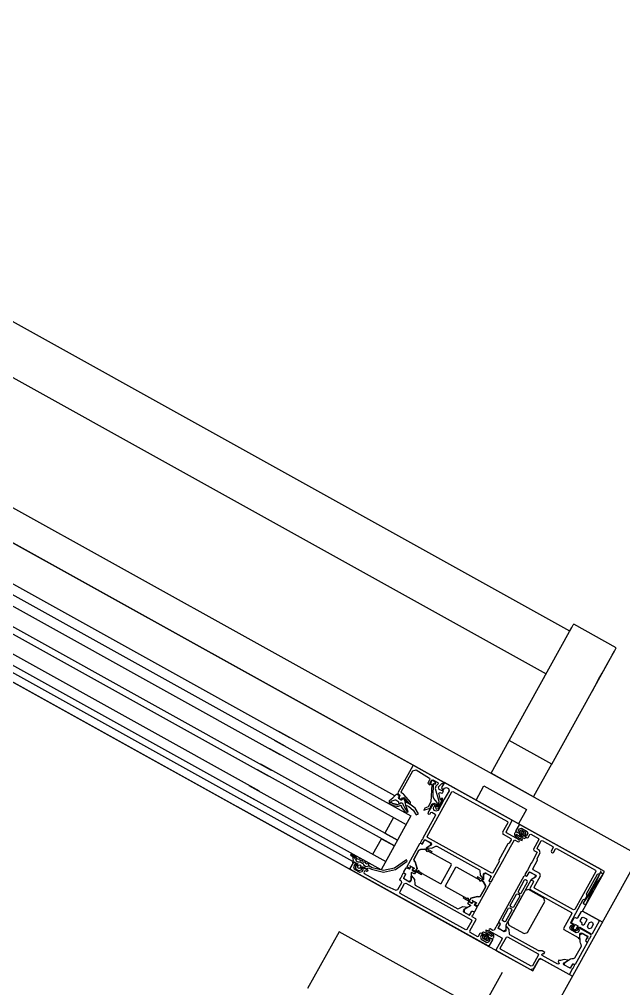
# Model space of a CAD drawing. Header units: metres. Extents: x 2.3 to 42.8, y 0.9 to 31.9.
# Drawn here: x 11.3661 to 11.5128, y 10.896 to 11.1313 of the extents above; entities that cross this region are included whole.
import ezdxf

# ---------------------------------------------------------------- set-up
doc = ezdxf.new("R2010")
doc.units = ezdxf.units.M
doc.layers.add('ARREDI', color=9, linetype='Continuous')
doc.layers.add('PARETI_STRUTTURE', color=7, linetype='Continuous')

msp = doc.modelspace()

# ---------------------------------------------------------------- linework, layer by layer
at = {"layer": 'ARREDI'}
for points in [[(11.5082, 10.92441), (10.96706, 11.22487)], [(10.95583, 11.19733), (11.49077, 10.90031)], [(11.49977, 10.98273), (11.27842, 11.10563)], [(11.27269, 11.0953), (11.49404, 10.9724)], [(11.28162, 11.04031), (11.4317, 10.95698)], [(11.28047, 11.03824), (11.43056, 10.95491)], [(11.27932, 11.03617), (11.4294, 10.95283)], [(11.27722, 11.03238), (11.4273, 10.94905)], [(11.27645, 11.031), (11.42654, 10.94767)], [(11.4233, 10.94183), (11.27321, 11.02516)], [(11.42444, 10.94389), (11.27436, 11.02723)], [(11.42253, 10.94045), (11.27245, 11.02378)], [(11.49537, 10.95046), (11.48504, 10.9562), (11.49973, 10.98267), (11.50027, 10.98364), (11.50062, 10.98427), (11.50073, 10.98448)], [(11.49537, 10.95046), (11.51006, 10.97693), (11.5106, 10.97792), (11.51095, 10.97853), (11.51106, 10.97874), (11.50073, 10.98447)], [(11.50524, 10.96825), (11.50595, 10.96952), (11.50676, 10.971), (11.50765, 10.97259), (11.50853, 10.97418), (11.50936, 10.97566), (11.51006, 10.97694), (11.5106, 10.97791)], [(11.48065, 10.94831), (11.48504, 10.9562)], [(11.49536, 10.95046), (11.49099, 10.94258)], [(11.49098, 10.94257), (11.48065, 10.94831)], [(11.477, 10.94173), (11.47892, 10.94518)], [(11.47891, 10.94518), (11.48924, 10.93944), (11.48733, 10.936)], [(11.48733, 10.936), (11.477, 10.94173)]]:
    msp.add_lwpolyline(points, dxfattribs=at)
at = {"layer": 'PARETI_STRUTTURE'}
for points in [[(10.97116, 11.23115), (15.49585, 8.71885), (17.29395, 11.95726), (21.46023, 9.64395)], [(11.46173, 10.95022), (11.4693, 10.94601), (11.25932, 11.0626)], [(11.46173, 10.95021), (11.2669, 11.05839)], [(11.27206, 11.02175), (11.44636, 10.92497)], [(11.43333, 10.96598), (11.4619, 10.95012), (11.46164, 10.95005)], [(11.45729, 10.94277), (11.42912, 10.95841)], [(11.42797, 10.95633), (11.46119, 10.93789), (11.45393, 10.9248), (11.42071, 10.94325)], [(11.42683, 10.95427), (11.46005, 10.93582)], [(11.45694, 10.93754), (11.45485, 10.93375), (11.45794, 10.93204), (11.42472, 10.95049)], [(11.46163, 10.95004), (11.45801, 10.9435)], [(11.4689, 10.94578), (11.46894, 10.94575), (11.46914, 10.9461), (11.4619, 10.95011)], [(11.45198, 10.92859), (11.45407, 10.93238), (11.45718, 10.93066), (11.42396, 10.94911)], [(11.4588, 10.94373), (11.46167, 10.94887)], [(11.46166, 10.94887), (11.46248, 10.94909)], [(11.46248, 10.94909), (11.46573, 10.9471)], [(11.42185, 10.94532), (11.45508, 10.92687)], [(11.4658, 10.94684), (11.46526, 10.94586)], [(11.46526, 10.94586), (11.46574, 10.94549)], [(11.46628, 10.94648), (11.46592, 10.94576), (11.4663, 10.94554), (11.46606, 10.94133), (11.46538, 10.94009)], [(11.46573, 10.9471), (11.4658, 10.94684)], [(11.46574, 10.94549), (11.46599, 10.94564), (11.46578, 10.94576), (11.46624, 10.94658)], [(11.46624, 10.94658), (11.46651, 10.94665)], [(11.4666, 10.94651), (11.46628, 10.94648)], [(11.46651, 10.94666), (11.46772, 10.94598)], [(11.46726, 10.94582), (11.46659, 10.94651)], [(11.46659, 10.94259), (11.4667, 10.94576)], [(11.4667, 10.94575), (11.46684, 10.94581)], [(11.46684, 10.94581), (11.46704, 10.9456)], [(11.46704, 10.94559), (11.46726, 10.94581)], [(11.46777, 10.94567), (11.46721, 10.94511)], [(11.46772, 10.94598), (11.46777, 10.94568)], [(11.46792, 10.94498), (11.46867, 10.94574)], [(11.48565, 10.93693), (11.46931, 10.94601), (11.46865, 10.94483), (11.46882, 10.94425), (11.46903, 10.94414), (11.46932, 10.94465)], [(11.46866, 10.94575), (11.4689, 10.94579)], [(11.48583, 10.93683), (11.4693, 10.94601)], [(11.45601, 10.94167), (11.45681, 10.9423), (11.45753, 10.943)], [(11.45754, 10.94301), (11.4577, 10.9432)], [(11.4577, 10.9432), (11.45787, 10.94321)], [(11.45787, 10.94321), (11.4583, 10.94285)], [(11.458, 10.9435), (11.45808, 10.94324)], [(11.45808, 10.94323), (11.45843, 10.94304)], [(11.4583, 10.94285), (11.45831, 10.94268)], [(11.45842, 10.94304), (11.45849, 10.94278)], [(11.45888, 10.94346), (11.45881, 10.94373)], [(11.4594, 10.94317), (11.45889, 10.94347)], [(11.45945, 10.94313), (11.4594, 10.94317)], [(11.4611, 10.94124), (11.45946, 10.94314)], [(11.46511, 10.93294), (11.47112, 10.94378)], [(11.46722, 10.94511), (11.46708, 10.94454)], [(11.46708, 10.94453), (11.46794, 10.94152)], [(11.46804, 10.94435), (11.46791, 10.94499)], [(11.46793, 10.9434), (11.4682, 10.94363)], [(11.46839, 10.9418), (11.46793, 10.9434)], [(11.46903, 10.94391), (11.46804, 10.94435)], [(11.4682, 10.94363), (11.46866, 10.94342)], [(11.46866, 10.94343), (11.46891, 10.94351)], [(11.46891, 10.94351), (11.46906, 10.9438)], [(11.46907, 10.9438), (11.46902, 10.94391)], [(11.47045, 10.94402), (11.4693, 10.94195)], [(11.46931, 10.94465), (11.46984, 10.9448)], [(11.46985, 10.9448), (11.47029, 10.94455)], [(11.4703, 10.94455), (11.47045, 10.94401)], [(11.47113, 10.94378), (11.47139, 10.94385)], [(11.47139, 10.94385), (11.48462, 10.93652)], [(11.44709, 10.92682), (11.41995, 10.94189)], [(11.45603, 10.94086), (11.456, 10.94168)], [(11.45682, 10.94042), (11.45603, 10.94086), (11.45626, 10.94128), (11.45625, 10.94127), (11.457, 10.94085), (11.45625, 10.94127)], [(11.45603, 10.94086), (11.45603, 10.94086)], [(11.45656, 10.94148), (11.45626, 10.94129)], [(11.45732, 10.9417), (11.45656, 10.94148)], [(11.457, 10.94085), (11.4571, 10.94081), (11.457, 10.94085)], [(11.45774, 10.94067), (11.45711, 10.94081), (11.45774, 10.94067)], [(11.45754, 10.9417), (11.45732, 10.9417)], [(11.45829, 10.94128), (11.45754, 10.9417)], [(11.45774, 10.94067), (11.45796, 10.94069)], [(11.45796, 10.94069), (11.45831, 10.94088), (11.45869, 10.94111)], [(11.45832, 10.94269), (11.45811, 10.9424)], [(11.45811, 10.9424), (11.45815, 10.94223)], [(11.45815, 10.94223), (11.45885, 10.94184)], [(11.45832, 10.94088), (11.45829, 10.94128)], [(11.4585, 10.94277), (11.45831, 10.94243)], [(11.45831, 10.94243), (11.45838, 10.94217)], [(11.45838, 10.94216), (11.45873, 10.94197)], [(11.45868, 10.9411), (11.45889, 10.94111)], [(11.45873, 10.94197), (11.45899, 10.94205)], [(11.45885, 10.94184), (11.45899, 10.94185)], [(11.45889, 10.94111), (11.45912, 10.94099)], [(11.45899, 10.94185), (11.45935, 10.94217)], [(11.459, 10.94205), (11.45914, 10.94231)], [(11.45912, 10.94099), (11.45919, 10.94092)], [(11.45914, 10.94231), (11.45946, 10.94234)], [(11.45918, 10.94092), (11.45973, 10.93977), (11.46043, 10.93871)], [(11.45935, 10.94217), (11.45955, 10.9421)], [(11.45946, 10.94234), (11.46074, 10.94087)], [(11.45955, 10.9421), (11.45985, 10.9405), (11.46048, 10.93899)], [(11.46014, 10.94119), (11.45956, 10.94198)], [(11.46096, 10.94073), (11.46014, 10.94119)], [(11.46074, 10.94087), (11.46106, 10.9409)], [(11.46302, 10.93843), (11.46219, 10.93975), (11.46095, 10.94073)], [(11.46106, 10.9409), (11.46112, 10.94101)], [(11.46112, 10.94101), (11.46109, 10.94123)], [(11.46641, 10.94063), (11.46533, 10.93868)], [(11.46594, 10.94013), (11.4663, 10.94077)], [(11.46629, 10.94078), (11.46674, 10.94097)], [(11.46694, 10.94079), (11.4664, 10.94063)], [(11.46673, 10.94214), (11.46659, 10.94259)], [(11.46664, 10.93983), (11.46711, 10.94069), (11.46694, 10.94079)], [(11.46673, 10.94097), (11.46729, 10.94077), (11.46705, 10.94036)], [(11.46757, 10.94118), (11.46674, 10.94213)], [(11.46734, 10.94023), (11.46762, 10.94073)], [(11.46787, 10.94092), (11.46746, 10.94017)], [(11.46762, 10.94073), (11.46758, 10.94117)], [(11.46911, 10.94161), (11.46778, 10.93921)], [(11.46783, 10.94044), (11.46803, 10.94056)], [(11.46794, 10.94152), (11.46787, 10.94092)], [(11.46789, 10.93968), (11.46906, 10.94177)], [(11.46811, 10.94053), (11.46794, 10.94042)], [(11.46802, 10.94057), (11.46812, 10.94062)], [(11.46823, 10.94061), (11.4681, 10.94052)], [(11.46812, 10.94063), (11.46874, 10.94177)], [(11.46891, 10.94184), (11.46823, 10.94061)], [(11.46849, 10.94175), (11.4684, 10.94181)], [(11.4687, 10.94182), (11.46849, 10.94175)], [(11.46851, 10.94211), (11.46855, 10.94196)], [(11.46874, 10.94218), (11.46852, 10.94211)], [(11.46855, 10.94196), (11.46879, 10.94203)], [(11.46875, 10.94176), (11.4687, 10.94182)], [(11.46906, 10.94178), (11.46874, 10.94218)], [(11.46879, 10.94203), (11.46892, 10.94185)], [(11.4693, 10.94195), (11.46911, 10.94161)], [(11.41899, 10.94016), (11.44653, 10.92487), (11.44646, 10.92514)], [(11.45694, 10.94037), (11.45682, 10.94041)], [(11.45782, 10.94017), (11.45694, 10.94037)], [(11.45809, 10.94019), (11.45781, 10.94018)], [(11.45869, 10.94042), (11.45809, 10.94019)], [(11.45896, 10.94023), (11.45869, 10.94042)], [(11.45902, 10.94002), (11.45896, 10.94023)], [(11.45995, 10.93871), (11.45901, 10.94002)], [(11.45995, 10.94018), (11.46023, 10.94041)], [(11.46047, 10.93899), (11.45996, 10.93871)], [(11.46023, 10.94041), (11.46065, 10.94018)], [(11.46065, 10.94018), (11.46171, 10.93934), (11.46244, 10.93818)], [(11.46244, 10.93819), (11.46302, 10.93844)], [(11.46716, 10.9381), (11.46405, 10.93249)], [(11.46436, 10.93934), (11.4659, 10.93982)], [(11.46453, 10.93978), (11.46436, 10.93934)], [(11.46538, 10.9401), (11.46453, 10.93978)], [(11.46532, 10.93867), (11.46539, 10.93841)], [(11.46539, 10.9384), (11.46556, 10.93831)], [(11.46557, 10.93831), (11.46583, 10.93839)], [(11.46584, 10.93839), (11.46603, 10.93873)], [(11.4659, 10.93983), (11.46593, 10.93998)], [(11.46594, 10.93998), (11.46594, 10.94013)], [(11.46603, 10.93873), (11.46629, 10.9388)], [(11.46629, 10.93881), (11.46709, 10.93836)], [(11.46679, 10.9393), (11.46664, 10.93984)], [(11.46724, 10.93905), (11.46679, 10.9393)], [(11.46705, 10.94036), (11.46736, 10.93953)], [(11.46709, 10.93837), (11.46717, 10.9381)], [(11.46777, 10.9392), (11.46725, 10.93905)], [(11.46772, 10.94002), (11.46734, 10.94023)], [(11.46735, 10.93952), (11.46788, 10.93967)], [(11.46746, 10.94017), (11.46762, 10.94008)], [(11.46763, 10.94008), (11.46783, 10.94044)], [(11.46794, 10.94041), (11.46772, 10.94001)], [(11.48469, 10.93625), (11.48343, 10.93397)], [(11.4843, 10.93408), (11.48573, 10.93666)], [(11.48461, 10.93652), (11.4847, 10.93625)], [(11.48573, 10.93666), (11.48566, 10.93693)], [(11.48772, 10.93578), (11.48745, 10.93571)], [(11.50767, 10.91209), (11.50285, 10.91478), (11.5082, 10.92441), (11.48757, 10.93586)], [(11.50734, 10.92489), (11.48771, 10.93578)], [(11.48343, 10.93398), (11.48358, 10.93343)], [(11.48358, 10.93344), (11.48547, 10.93239)], [(11.48437, 10.93381), (11.4843, 10.93408)], [(11.48747, 10.93209), (11.48437, 10.93381)], [(11.48635, 10.93365), (11.4863, 10.93333)], [(11.48657, 10.93407), (11.48638, 10.93372), (11.48635, 10.93364)], [(11.48668, 10.9341), (11.48657, 10.93407)], [(11.48666, 10.93329), (11.48687, 10.9335)], [(11.48742, 10.93369), (11.48668, 10.93411)], [(11.48745, 10.93571), (11.48669, 10.93433)], [(11.48669, 10.93433), (11.48676, 10.93406)], [(11.48676, 10.93406), (11.48721, 10.93381)], [(11.48686, 10.93351), (11.48777, 10.93285), (11.48882, 10.93246)], [(11.48721, 10.93381), (11.48747, 10.93389)], [(11.48748, 10.93389), (11.48757, 10.93406), (11.48723, 10.93425), (11.48752, 10.93476)], [(11.48753, 10.93372), (11.48741, 10.93369)], [(11.48752, 10.93477), (11.48804, 10.93492)], [(11.48771, 10.93405), (11.48753, 10.93372)], [(11.48782, 10.93358), (11.48758, 10.93359), (11.48754, 10.93341)], [(11.48754, 10.93341), (11.48759, 10.93328)], [(11.48766, 10.93431), (11.48768, 10.93417)], [(11.48796, 10.93447), (11.48767, 10.9343)], [(11.48768, 10.93416), (11.48771, 10.93405)], [(11.48793, 10.93346), (11.48782, 10.93357)], [(11.48826, 10.93328), (11.48793, 10.93307), (11.48793, 10.93346)], [(11.48804, 10.93447), (11.48796, 10.93447)], [(11.4881, 10.93412), (11.48797, 10.93388)], [(11.48797, 10.93388), (11.48801, 10.93371)], [(11.48802, 10.93372), (11.48843, 10.93348)], [(11.48906, 10.9339), (11.48804, 10.93447)], [(11.48805, 10.93492), (11.48943, 10.93416)], [(11.48872, 10.93377), (11.4881, 10.93412)], [(11.48843, 10.93349), (11.4886, 10.93353)], [(11.48859, 10.93353), (11.48873, 10.93377)], [(11.4887, 10.93307), (11.48888, 10.9334)], [(11.48958, 10.93362), (11.48929, 10.93311), (11.48896, 10.9333), (11.48886, 10.93312)], [(11.48888, 10.9334), (11.48899, 10.93343)], [(11.48899, 10.93343), (11.4891, 10.9335)], [(11.4891, 10.93383), (11.48906, 10.9339)], [(11.48909, 10.9335), (11.48909, 10.93383)], [(11.48943, 10.93416), (11.48958, 10.93362)], [(11.49003, 10.93337), (11.49029, 10.93346)], [(11.4903, 10.93345), (11.49216, 10.93242)], [(11.46108, 10.92569), (11.46113, 10.92565), (11.46115, 10.92558), (11.46113, 10.92553), (11.46095, 10.92526), (11.46092, 10.92523), (11.46088, 10.92522), (11.46084, 10.92523), (11.46028, 10.92555), (11.46026, 10.92558), (11.46024, 10.92561), (11.46026, 10.92565), (11.46334, 10.93121)], [(11.46334, 10.93121), (11.4636, 10.93128)], [(11.46386, 10.93214), (11.46349, 10.93149)], [(11.4635, 10.9315), (11.46354, 10.93133)], [(11.46354, 10.93134), (11.46387, 10.93115)], [(11.46361, 10.93129), (11.46388, 10.93113)], [(11.46398, 10.9322), (11.46385, 10.93214)], [(11.46388, 10.93115), (11.46405, 10.93119)], [(11.46388, 10.93113), (11.46405, 10.93117)], [(11.46406, 10.93236), (11.46398, 10.9322)], [(11.46404, 10.93119), (11.46457, 10.93214), (11.46611, 10.93135)], [(11.46405, 10.93249), (11.46406, 10.93235)], [(11.46405, 10.93118), (11.4645, 10.932)], [(11.4645, 10.93201), (11.46477, 10.93207)], [(11.46457, 10.93215), (11.46464, 10.93216)], [(11.46477, 10.93208), (11.46597, 10.93141)], [(11.46518, 10.93267), (11.46511, 10.93293)], [(11.46619, 10.93107), (11.46605, 10.93084), (11.46512, 10.93027)], [(11.48081, 10.92399), (11.46519, 10.93267)], [(11.46597, 10.93142), (11.46591, 10.93075)], [(11.46611, 10.93134), (11.46618, 10.93108)], [(11.48555, 10.93212), (11.48508, 10.93126), (11.4847, 10.93115), (11.4825, 10.92719), (11.48261, 10.92682), (11.48108, 10.92407)], [(11.48508, 10.92982), (11.48636, 10.93212), (11.48722, 10.93165)], [(11.48548, 10.93239), (11.48554, 10.93213)], [(11.4863, 10.93332), (11.48631, 10.93328), (11.48647, 10.93301), (11.48659, 10.93285), (11.48673, 10.93269), (11.48688, 10.93254), (11.48704, 10.9324), (11.48722, 10.93229)], [(11.48683, 10.93301), (11.48673, 10.93317), (11.48666, 10.93329)], [(11.48736, 10.93253), (11.48683, 10.93301)], [(11.48722, 10.93229), (11.48824, 10.93197)], [(11.48722, 10.93164), (11.48749, 10.93171)], [(11.48814, 10.93225), (11.48735, 10.93252)], [(11.48755, 10.93182), (11.48748, 10.93209)], [(11.48749, 10.93172), (11.48755, 10.93182)], [(11.48759, 10.93328), (11.48777, 10.93317), (11.48803, 10.93303), (11.48824, 10.93293)], [(11.48825, 10.93224), (11.48814, 10.93225)], [(11.48824, 10.93293), (11.48845, 10.93296)], [(11.48824, 10.93196), (11.48825, 10.93224)], [(11.48842, 10.93325), (11.48826, 10.93328)], [(11.48844, 10.93296), (11.48847, 10.93299), (11.48856, 10.93306), (11.48842, 10.93325)], [(11.48873, 10.93296), (11.4887, 10.93307)], [(11.48927, 10.93266), (11.48873, 10.93297)], [(11.48882, 10.93247), (11.48882, 10.93247)], [(11.48883, 10.93247), (11.48927, 10.93266)], [(11.48885, 10.93312), (11.48894, 10.93286)], [(11.48893, 10.93286), (11.48938, 10.93261)], [(11.48938, 10.93261), (11.48964, 10.93269)], [(11.48965, 10.93269), (11.49003, 10.93338)], [(11.49223, 10.93215), (11.49093, 10.9298)], [(11.49184, 10.93007), (11.49282, 10.93182)], [(11.49216, 10.93242), (11.49222, 10.93215)], [(11.49282, 10.93182), (11.49308, 10.93191)], [(11.49308, 10.9319), (11.49563, 10.93048)], [(11.44673, 10.92868), (11.44655, 10.92842)], [(11.44663, 10.9287), (11.4467, 10.9286)], [(11.44765, 10.92817), (11.44673, 10.92869)], [(11.4619, 10.92733), (11.46315, 10.92959), (11.4619, 10.92733)], [(11.46495, 10.93015), (11.46491, 10.93008)], [(11.46491, 10.93007), (11.46494, 10.92996)], [(11.46494, 10.92996), (11.46625, 10.92924)], [(11.46502, 10.93022), (11.46495, 10.93015)], [(11.46504, 10.92941), (11.465, 10.92934), (11.46504, 10.92941)], [(11.46592, 10.93076), (11.46503, 10.93021)], [(11.46512, 10.93027), (11.46512, 10.93018)], [(11.46513, 10.93018), (11.46625, 10.93004), (11.46725, 10.93055)], [(11.46521, 10.92923), (11.46525, 10.9293), (11.46521, 10.92923)], [(11.47095, 10.92627), (11.46541, 10.92935), (11.4661, 10.92896)], [(11.46625, 10.92924), (11.4661, 10.92896)], [(11.46726, 10.93055), (11.46749, 10.93058)], [(11.46749, 10.93058), (11.47782, 10.92484)], [(11.48403, 10.92792), (11.48489, 10.92948)], [(11.48489, 10.92947), (11.48508, 10.92982)], [(11.49101, 10.92954), (11.49187, 10.92907), (11.49059, 10.92676)], [(11.49078, 10.92508), (11.49193, 10.92715), (11.49181, 10.92758), (11.49259, 10.92898)], [(11.49093, 10.92981), (11.491, 10.92955)], [(11.49192, 10.9298), (11.49185, 10.93007)], [(11.49244, 10.92952), (11.49192, 10.92981)], [(11.49259, 10.92898), (11.49244, 10.92952)], [(11.49571, 10.93022), (11.49523, 10.92936)], [(11.49523, 10.92936), (11.49531, 10.92909)], [(11.49531, 10.92909), (11.49554, 10.92895)], [(11.49555, 10.92896), (11.49581, 10.92902)], [(11.49563, 10.93049), (11.4957, 10.93022)], [(11.49582, 10.92903), (11.49629, 10.92989)], [(11.49629, 10.92989), (11.49656, 10.92996)], [(11.49656, 10.92997), (11.50603, 10.92472)], [(11.44646, 10.92514), (11.44722, 10.92652)], [(11.44655, 10.92842), (11.44699, 10.92805)], [(11.44669, 10.9286), (11.44697, 10.92835)], [(11.44697, 10.92835), (11.44769, 10.92752)], [(11.44699, 10.92805), (11.4472, 10.92712)], [(11.44703, 10.92674), (11.4471, 10.92653)], [(11.4472, 10.92713), (11.44704, 10.92674)], [(11.4471, 10.92654), (11.44725, 10.92682), (11.44795, 10.92643)], [(11.44722, 10.92652), (11.44749, 10.92659)], [(11.44749, 10.92659), (11.44793, 10.92634)], [(11.44823, 10.92737), (11.44765, 10.92818)], [(11.4477, 10.92751), (11.44788, 10.92701)], [(11.44788, 10.92701), (11.44797, 10.92692)], [(11.44794, 10.92643), (11.44829, 10.92624)], [(11.44794, 10.92634), (11.44801, 10.92608)], [(11.44797, 10.92691), (11.44832, 10.92672)], [(11.44853, 10.92732), (11.44823, 10.92737)], [(11.44832, 10.92672), (11.44851, 10.92672)], [(11.44851, 10.92672), (11.4486, 10.92677)], [(11.4486, 10.92746), (11.44853, 10.92732)], [(11.44859, 10.92677), (11.44878, 10.92677)], [(11.44889, 10.92735), (11.4486, 10.92746)], [(11.44879, 10.92677), (11.44955, 10.92634)], [(11.44885, 10.9271), (11.4489, 10.92735)], [(11.44912, 10.92695), (11.44886, 10.9271)], [(11.44932, 10.92711), (11.44912, 10.92695)], [(11.44958, 10.92697), (11.44932, 10.92712)], [(11.44954, 10.92671), (11.44958, 10.92696)], [(11.44981, 10.92657), (11.44954, 10.92672)], [(11.44956, 10.92635), (11.44965, 10.92618)], [(11.45, 10.92673), (11.44981, 10.92656)], [(11.45027, 10.92658), (11.45001, 10.92674)], [(11.45023, 10.92633), (11.45027, 10.92658)], [(11.4505, 10.92618), (11.45023, 10.92634)], [(11.45069, 10.92635), (11.4505, 10.92618)], [(11.45096, 10.92624), (11.4507, 10.92635)], [(11.46008, 10.92721), (11.45721, 10.92521)], [(11.45744, 10.92489), (11.46031, 10.92689)], [(11.46031, 10.92689), (11.46009, 10.92721)], [(11.46223, 10.92679), (11.46202, 10.9269), (11.46223, 10.92679)], [(11.48126, 10.92293), (11.48384, 10.92758)], [(11.48384, 10.92758), (11.48403, 10.92793)], [(11.4904, 10.92641), (11.48954, 10.92486)], [(11.49059, 10.92676), (11.49039, 10.92641)], [(11.44636, 10.92497), (11.4801, 10.90623)], [(11.47992, 10.90633), (11.44654, 10.92487)], [(11.44801, 10.92608), (11.44792, 10.92591), (11.44757, 10.92609), (11.44729, 10.92558)], [(11.44729, 10.92558), (11.44744, 10.92504)], [(11.44744, 10.92505), (11.44882, 10.92428)], [(11.44784, 10.92577), (11.44767, 10.92563)], [(11.44767, 10.92563), (11.44782, 10.92508)], [(11.44788, 10.92575), (11.44783, 10.92576)], [(11.44783, 10.92508), (11.44793, 10.92495)], [(11.44804, 10.9258), (11.44788, 10.92575)], [(11.44792, 10.92496), (11.44849, 10.92464)], [(11.44828, 10.92624), (11.44803, 10.9258)], [(11.44825, 10.92554), (11.4485, 10.92598)], [(11.44833, 10.92527), (11.44826, 10.92554)], [(11.44854, 10.92516), (11.44833, 10.92527)], [(11.44849, 10.92464), (11.44864, 10.92463)], [(11.4485, 10.92599), (11.44877, 10.92607)], [(11.44881, 10.92523), (11.44854, 10.92515)], [(11.44864, 10.92463), (11.44919, 10.92478)], [(11.44877, 10.92606), (11.44898, 10.92595)], [(11.44905, 10.92568), (11.4488, 10.92524)], [(11.44882, 10.92428), (11.44936, 10.92443)], [(11.44898, 10.92595), (11.44905, 10.92568)], [(11.44914, 10.92518), (11.44939, 10.92563)], [(11.44918, 10.92502), (11.44914, 10.92519)], [(11.44922, 10.925), (11.44918, 10.92502)], [(11.44919, 10.92479), (11.44922, 10.92501)], [(11.44935, 10.92443), (11.44964, 10.92495), (11.4493, 10.92514), (11.44939, 10.92531)], [(11.44939, 10.92563), (11.44973, 10.92544)], [(11.44939, 10.92531), (11.44965, 10.9254)], [(11.44966, 10.92618), (11.44966, 10.92608)], [(11.44966, 10.92609), (11.44976, 10.92592)], [(11.44966, 10.92539), (11.45062, 10.92485)], [(11.44973, 10.92544), (11.45045, 10.92504)], [(11.44976, 10.92592), (11.45018, 10.92568)], [(11.44995, 10.92446), (11.4498, 10.92418)], [(11.4498, 10.92419), (11.44988, 10.92392)], [(11.45022, 10.92454), (11.44996, 10.92446)], [(11.45018, 10.92569), (11.4503, 10.92566)], [(11.45039, 10.92444), (11.45023, 10.92454)], [(11.45031, 10.92566), (11.451, 10.92577)], [(11.45066, 10.92452), (11.4504, 10.92444)], [(11.45045, 10.92504), (11.45062, 10.92508)], [(11.45061, 10.92508), (11.45071, 10.92525)], [(11.45062, 10.92485), (11.4507, 10.92459)], [(11.4507, 10.92459), (11.45066, 10.92452)], [(11.45071, 10.92526), (11.45097, 10.92534)], [(11.45181, 10.92532), (11.451, 10.92577), (11.45096, 10.92624)], [(11.45098, 10.92533), (11.45164, 10.92496)], [(11.45165, 10.92496), (11.45454, 10.92424), (11.45744, 10.92489)], [(11.45721, 10.92521), (11.4545, 10.92464), (11.45181, 10.92532)], [(11.45898, 10.92337), (11.45934, 10.92402)], [(11.45934, 10.92401), (11.45951, 10.92406)], [(11.4595, 10.9243), (11.46006, 10.92528), (11.46008, 10.92533), (11.46012, 10.92533), (11.46015, 10.92533), (11.46081, 10.92503), (11.46085, 10.92502), (11.46089, 10.92503), (11.46092, 10.92506), (11.46118, 10.92555), (11.46119, 10.92559), (11.46118, 10.92562), (11.46115, 10.92564), (11.46103, 10.92571), (11.46094, 10.92576)], [(11.4595, 10.92406), (11.45983, 10.92388)], [(11.45958, 10.92403), (11.45951, 10.9243)], [(11.45986, 10.92388), (11.45958, 10.92403)], [(11.46204, 10.92516), (11.46094, 10.92577)], [(11.46103, 10.92572), (11.46196, 10.9252)], [(11.46134, 10.9242), (11.46122, 10.92413)], [(11.46122, 10.92413), (11.46125, 10.92235)], [(11.46196, 10.9252), (11.46184, 10.92527), (11.46179, 10.92528), (11.46177, 10.92527), (11.46174, 10.92524), (11.46149, 10.92478), (11.46148, 10.92476), (11.46149, 10.92471), (11.46152, 10.92469), (11.46224, 10.92428), (11.46227, 10.92426), (11.46228, 10.92421), (11.46227, 10.92417), (11.4621, 10.92387), (11.46207, 10.92384), (11.46203, 10.92383), (11.46199, 10.92384), (11.46134, 10.9242)], [(11.46373, 10.92364), (11.46164, 10.92479), (11.46162, 10.92482), (11.46162, 10.92486), (11.46162, 10.9249), (11.46175, 10.92518), (11.4618, 10.92523), (11.46185, 10.92525), (11.46192, 10.92523), (11.46205, 10.92515)], [(11.46373, 10.92363), (11.46388, 10.92391), (11.46318, 10.9243), (11.46314, 10.92434), (11.46313, 10.9244), (11.46314, 10.92445), (11.46318, 10.92452), (11.46314, 10.92445), (11.46313, 10.9244), (11.46314, 10.92434), (11.46318, 10.9243), (11.46828, 10.92147)], [(11.46855, 10.92154), (11.47102, 10.926)], [(11.46959, 10.92097), (11.47206, 10.92543)], [(11.47103, 10.926), (11.47096, 10.92626)], [(11.47206, 10.92543), (11.47233, 10.92551)], [(11.47233, 10.9255), (11.47787, 10.92242), (11.47718, 10.92281)], [(11.47782, 10.92484), (11.47791, 10.92463)], [(11.47791, 10.92463), (11.47802, 10.92351), (11.47872, 10.92263)], [(11.47881, 10.92267), (11.4788, 10.92376), (11.47892, 10.92401)], [(11.47933, 10.924), (11.47881, 10.92361)], [(11.47893, 10.924), (11.47919, 10.92407)], [(11.47919, 10.92408), (11.48068, 10.92326), (11.48017, 10.92224)], [(11.48053, 10.92333), (11.47934, 10.924)], [(11.48108, 10.92407), (11.48082, 10.924)], [(11.48935, 10.92452), (11.48888, 10.92366)], [(11.48947, 10.92458), (11.48934, 10.92452)], [(11.48942, 10.92336), (11.48994, 10.92431), (11.49148, 10.92352)], [(11.48943, 10.92334), (11.48988, 10.92416)], [(11.48955, 10.92473), (11.48947, 10.92458)], [(11.48954, 10.92486), (11.48955, 10.92473)], [(11.48988, 10.92417), (11.49015, 10.92425)], [(11.48994, 10.92431), (11.49001, 10.92433)], [(11.49015, 10.92425), (11.49135, 10.92358)], [(11.49086, 10.92481), (11.49077, 10.92507)], [(11.49251, 10.92389), (11.49086, 10.92481)], [(11.5061, 10.92445), (11.50095, 10.91515)], [(11.50369, 10.91629), (11.50786, 10.9238), (11.50718, 10.92418), (11.50301, 10.91668), (11.50369, 10.91629), (11.50718, 10.92418)], [(11.50603, 10.92471), (11.5061, 10.92445)], [(11.50704, 10.92393), (11.50741, 10.92461)], [(11.50742, 10.92462), (11.50733, 10.92488)], [(11.44988, 10.92392), (11.45535, 10.92088), (11.45753, 10.91986)], [(11.45803, 10.92003), (11.45901, 10.92178)], [(11.4585, 10.9225), (11.4588, 10.92302)], [(11.45858, 10.92224), (11.45851, 10.9225)], [(11.45893, 10.92205), (11.45858, 10.92224)], [(11.45879, 10.92302), (11.45892, 10.92308)], [(11.45891, 10.92308), (11.45899, 10.92323)], [(11.459, 10.92178), (11.45893, 10.92204)], [(11.459, 10.92323), (11.45898, 10.92337)], [(11.45988, 10.92371), (11.45936, 10.92277), (11.46086, 10.92188)], [(11.45936, 10.92276), (11.45937, 10.92269)], [(11.45944, 10.92289), (11.4599, 10.92371)], [(11.45952, 10.92262), (11.45945, 10.92289)], [(11.46072, 10.92196), (11.45952, 10.92262)], [(11.45984, 10.92387), (11.45988, 10.9237)], [(11.4599, 10.92372), (11.45986, 10.92388)], [(11.46125, 10.92235), (11.46072, 10.92196)], [(11.46086, 10.92187), (11.46112, 10.92196)], [(11.46112, 10.92195), (11.46126, 10.92219), (11.46124, 10.92328)], [(11.46124, 10.92328), (11.46132, 10.92332)], [(11.46132, 10.92333), (11.46203, 10.92245), (11.46213, 10.92133)], [(11.47706, 10.91682), (11.47699, 10.91683), (11.47694, 10.91682), (11.47689, 10.91678), (11.47677, 10.91648), (11.47676, 10.91644), (11.47677, 10.9164), (11.4768, 10.91637), (11.47735, 10.91607), (11.47739, 10.91605), (11.47744, 10.91607), (11.47746, 10.9161), (11.48055, 10.92165)], [(11.47733, 10.92308), (11.47718, 10.92281)], [(11.47864, 10.92236), (11.47734, 10.92308)], [(11.47788, 10.9222), (11.47792, 10.92226), (11.47788, 10.9222)], [(11.47812, 10.92215), (11.47808, 10.92208), (11.47812, 10.92215)], [(11.47875, 10.92239), (11.47864, 10.92236)], [(11.47872, 10.92263), (11.47881, 10.92267)], [(11.47879, 10.92246), (11.47875, 10.92239)], [(11.47882, 10.92256), (11.47879, 10.92246)], [(11.4788, 10.9236), (11.47881, 10.92256)], [(11.48015, 10.92224), (11.48061, 10.92307)], [(11.48019, 10.92208), (11.48015, 10.92224)], [(11.48016, 10.92224), (11.48021, 10.92207)], [(11.48047, 10.92192), (11.48019, 10.92207)], [(11.48021, 10.92208), (11.48054, 10.9219)], [(11.48055, 10.92165), (11.48047, 10.92192)], [(11.48061, 10.92306), (11.48054, 10.92333)], [(11.48055, 10.92189), (11.48071, 10.92194)], [(11.48067, 10.92326), (11.48069, 10.92319)], [(11.48071, 10.92194), (11.48107, 10.92259)], [(11.48105, 10.92272), (11.48113, 10.92287)], [(11.48107, 10.92259), (11.48105, 10.92273)], [(11.48114, 10.92288), (11.48126, 10.92293)], [(11.48251, 10.9122), (11.48872, 10.92338)], [(11.49033, 10.92231), (11.48426, 10.91138)], [(11.48872, 10.92234), (11.48719, 10.91959)], [(11.48798, 10.91915), (11.48951, 10.9219)], [(11.48872, 10.92338), (11.48898, 10.92346)], [(11.48899, 10.92242), (11.48872, 10.92234)], [(11.48887, 10.92366), (11.48891, 10.9235)], [(11.48892, 10.92351), (11.48925, 10.92332)], [(11.48898, 10.92345), (11.48926, 10.9233)], [(11.48944, 10.92217), (11.48899, 10.92242)], [(11.48926, 10.92332), (11.48941, 10.92336)], [(11.48926, 10.9233), (11.48943, 10.92334)], [(11.48951, 10.9219), (11.48944, 10.92217)], [(11.49094, 10.92188), (11.49007, 10.92029)], [(11.49041, 10.92239), (11.49034, 10.92232)], [(11.4913, 10.92292), (11.49041, 10.92239)], [(11.49049, 10.92244), (11.49049, 10.92235)], [(11.49157, 10.92324), (11.49143, 10.92301), (11.4905, 10.92244)], [(11.4905, 10.92235), (11.49086, 10.92214)], [(11.49087, 10.92214), (11.49093, 10.92188)], [(11.49113, 10.9206), (11.49266, 10.92335)], [(11.49135, 10.92358), (11.49129, 10.92292)], [(11.49149, 10.92351), (11.49157, 10.92325)], [(11.49266, 10.92336), (11.49251, 10.9239)], [(11.503, 10.91667), (11.50787, 10.9238)], [(11.50382, 10.91896), (11.50649, 10.92377)], [(11.5065, 10.92377), (11.50673, 10.92387)], [(11.50673, 10.92387), (11.5068, 10.92384)], [(11.5068, 10.92384), (11.50704, 10.92394)], [(11.45752, 10.91987), (11.45804, 10.92003)], [(11.45847, 10.91937), (11.45965, 10.92151)], [(11.45855, 10.9191), (11.45848, 10.91936)], [(11.45966, 10.9215), (11.45992, 10.92159)], [(11.45993, 10.92158), (11.4759, 10.9127)], [(11.46214, 10.92132), (11.46223, 10.92111)], [(11.46223, 10.92111), (11.47257, 10.91537)], [(11.46829, 10.92147), (11.46855, 10.92154)], [(11.46966, 10.9207), (11.46959, 10.92096)], [(11.47392, 10.91798), (11.47407, 10.91825), (11.47476, 10.91786), (11.47482, 10.91785), (11.47487, 10.91788), (11.47492, 10.91792), (11.47496, 10.91799), (11.47492, 10.91792), (11.47487, 10.91788), (11.47482, 10.91785), (11.47476, 10.91786), (11.46967, 10.9207)], [(11.47801, 10.91838), (11.47926, 10.92065), (11.47801, 10.91838)], [(11.48893, 10.9198), (11.48472, 10.91223)], [(11.48719, 10.91959), (11.48726, 10.91933)], [(11.48727, 10.91932), (11.48771, 10.91907)], [(11.48973, 10.92003), (11.48893, 10.91979)], [(11.49349, 10.91794), (11.48974, 10.92003)], [(11.49006, 10.92029), (11.49013, 10.92003)], [(11.49014, 10.92003), (11.50019, 10.91444)], [(11.49121, 10.92033), (11.49113, 10.9206)], [(11.50068, 10.91508), (11.4912, 10.92033)], [(11.47452, 10.91023), (11.45855, 10.91911)], [(11.47392, 10.91798), (11.47599, 10.91683), (11.47603, 10.91681), (11.47607, 10.91683), (11.4761, 10.91685), (11.47628, 10.91712), (11.47629, 10.91717), (11.47628, 10.91724), (11.47622, 10.91728), (11.4761, 10.91735)], [(11.47618, 10.91731), (11.4763, 10.91724), (11.47633, 10.91721), (11.47634, 10.91717), (11.47633, 10.91713), (11.47608, 10.91668), (11.47605, 10.91666), (11.47601, 10.91664), (11.47597, 10.91666), (11.47525, 10.91706), (11.47522, 10.91707), (11.47518, 10.91706), (11.47515, 10.91703), (11.47497, 10.91671), (11.47495, 10.91667), (11.47497, 10.91664), (11.475, 10.91661), (11.47566, 10.91625)], [(11.4761, 10.91735), (11.47719, 10.91674)], [(11.47711, 10.91679), (11.47618, 10.91731)], [(11.47738, 10.91838), (11.47759, 10.91826), (11.47738, 10.91838)], [(11.4853, 10.91618), (11.48681, 10.9189)], [(11.4876, 10.91846), (11.48609, 10.91574)], [(11.48681, 10.9189), (11.48707, 10.91897)], [(11.48708, 10.91898), (11.48752, 10.91873)], [(11.48753, 10.91873), (11.48759, 10.91847)], [(11.48772, 10.91907), (11.48798, 10.91916)], [(11.48951, 10.90957), (11.49372, 10.91714)], [(11.49372, 10.91714), (11.49348, 10.91795)], [(11.49999, 10.91206), (11.50305, 10.91758)], [(11.50306, 10.91758), (11.50329, 10.91768)], [(11.50329, 10.91767), (11.50336, 10.91764)], [(11.50336, 10.91765), (11.5036, 10.91774)], [(11.5036, 10.91774), (11.50397, 10.91842)], [(11.50387, 10.91872), (11.50383, 10.91897)], [(11.50393, 10.91867), (11.50387, 10.91872)], [(11.50397, 10.91842), (11.50393, 10.91867)], [(11.47256, 10.91538), (11.4728, 10.9154)], [(11.47279, 10.9154), (11.4738, 10.9159), (11.47492, 10.91578)], [(11.47493, 10.91568), (11.474, 10.91512), (11.47386, 10.91487)], [(11.47386, 10.91488), (11.47393, 10.91462)], [(11.47394, 10.91461), (11.47542, 10.91379), (11.47601, 10.91476)], [(11.47413, 10.9152), (11.47408, 10.91453)], [(11.47566, 10.91611), (11.47413, 10.91519)], [(11.47492, 10.91578), (11.47492, 10.91568)], [(11.47555, 10.91395), (11.476, 10.91477)], [(11.47566, 10.91625), (11.47566, 10.91611)], [(11.476, 10.91477), (11.47616, 10.91482)], [(11.47601, 10.91476), (11.47617, 10.9148)], [(11.47616, 10.91482), (11.47644, 10.91467)], [(11.47617, 10.9148), (11.4765, 10.91462)], [(11.47644, 10.91466), (11.47671, 10.91475)], [(11.47651, 10.91462), (11.47655, 10.91445)], [(11.47671, 10.91474), (11.47727, 10.91573), (11.47727, 10.91577), (11.47727, 10.91581), (11.47723, 10.91584), (11.47664, 10.91624), (11.47661, 10.91627), (11.4766, 10.91631), (11.47661, 10.91635), (11.47688, 10.91683), (11.47691, 10.91685), (11.47695, 10.91687), (11.47699, 10.91685), (11.47711, 10.9168), (11.47718, 10.91674)], [(11.48339, 10.91274), (11.48492, 10.91549)], [(11.48571, 10.91505), (11.48418, 10.9123)], [(11.48492, 10.91549), (11.48518, 10.91558)], [(11.48519, 10.91557), (11.48563, 10.91532)], [(11.48538, 10.91591), (11.48531, 10.91618)], [(11.48582, 10.91567), (11.48538, 10.91592)], [(11.48563, 10.91532), (11.4857, 10.91506)], [(11.48609, 10.91574), (11.48583, 10.91566)], [(11.50094, 10.91515), (11.50068, 10.91507)], [(11.50173, 10.91316), (11.50259, 10.91471)], [(11.50259, 10.91471), (11.50285, 10.91477)], [(11.50285, 10.91477), (11.50681, 10.91258)], [(11.47408, 10.91454), (11.47527, 10.91387)], [(11.47598, 10.91244), (11.4748, 10.9103)], [(11.47528, 10.91387), (11.47554, 10.91396)], [(11.47694, 10.91272), (11.47541, 10.90997)], [(11.47542, 10.91379), (11.47549, 10.9138)], [(11.4759, 10.91271), (11.47597, 10.91245)], [(11.47607, 10.91375), (11.47599, 10.9136)], [(11.47599, 10.9136), (11.476, 10.91346)], [(11.476, 10.91346), (11.47686, 10.91299)], [(11.47619, 10.91381), (11.47607, 10.91375)], [(11.47655, 10.91446), (11.47619, 10.9138)], [(11.47686, 10.91299), (11.47693, 10.91272)], [(11.48346, 10.91247), (11.4834, 10.91274)], [(11.48391, 10.91222), (11.48347, 10.91247)], [(11.48418, 10.9123), (11.48392, 10.91222)], [(11.48473, 10.91222), (11.48496, 10.91142)], [(11.50027, 10.91418), (11.49825, 10.91057)], [(11.50019, 10.91445), (11.50026, 10.91418)], [(11.50019, 10.91201), (11.50084, 10.91319)], [(11.50085, 10.9132), (11.50111, 10.91326)], [(11.50111, 10.91326), (11.50148, 10.91305)], [(11.50149, 10.91305), (11.50172, 10.91316)], [(11.50232, 10.91245), (11.50277, 10.91324)], [(11.50239, 10.91219), (11.50233, 10.91245)], [(11.50277, 10.91324), (11.50302, 10.91333)], [(11.50302, 10.91333), (11.50378, 10.91291)], [(11.50388, 10.91266), (11.50318, 10.9114)], [(11.50378, 10.9129), (11.50389, 10.91267)], [(11.50689, 10.91232), (11.50523, 10.90932)], [(11.50681, 10.91257), (11.50689, 10.91232)], [(11.47479, 10.91031), (11.47453, 10.91024)], [(11.47541, 10.90996), (11.47549, 10.9097)], [(11.47941, 10.91015), (11.47939, 10.90988)], [(11.47939, 10.90988), (11.4795, 10.90987)], [(11.48042, 10.90983), (11.47941, 10.91015)], [(11.4795, 10.90987), (11.48029, 10.90959)], [(11.48015, 10.91039), (11.4801, 10.9103)], [(11.4801, 10.91029), (11.48017, 10.91003)], [(11.48042, 10.91047), (11.48016, 10.9104)], [(11.48017, 10.91002), (11.48327, 10.9083)], [(11.48111, 10.91009), (11.48042, 10.91048)], [(11.48138, 10.91016), (11.48111, 10.91008)], [(11.4818, 10.91092), (11.48138, 10.91016)], [(11.48192, 10.91098), (11.48179, 10.91092)], [(11.482, 10.91113), (11.48192, 10.91098)], [(11.48235, 10.91191), (11.48199, 10.91126)], [(11.48199, 10.91127), (11.482, 10.91113)], [(11.48251, 10.91196), (11.48234, 10.91192)], [(11.48386, 10.90978), (11.48236, 10.91066), (11.48289, 10.91161)], [(11.48238, 10.9106), (11.48237, 10.91067)], [(11.48245, 10.91079), (11.48291, 10.91161)], [(11.48253, 10.91052), (11.48245, 10.91079)], [(11.48285, 10.91177), (11.48251, 10.91195)], [(11.48258, 10.91193), (11.48252, 10.91219)], [(11.48372, 10.90986), (11.48253, 10.91052)], [(11.48286, 10.91178), (11.48259, 10.91193)], [(11.48289, 10.91161), (11.48285, 10.91178)], [(11.48291, 10.91161), (11.48287, 10.91178)], [(11.48426, 10.91025), (11.48373, 10.90986)], [(11.48425, 10.91118), (11.48426, 10.9101), (11.48414, 10.90985)], [(11.48426, 10.91139), (11.48424, 10.91129)], [(11.48424, 10.91129), (11.48425, 10.91025)], [(11.48433, 10.91123), (11.48425, 10.91119)], [(11.48514, 10.90922), (11.48503, 10.91035), (11.48434, 10.91122)], [(11.48496, 10.91142), (11.48871, 10.90934)], [(11.49826, 10.91056), (11.49833, 10.9103)], [(11.49834, 10.9103), (11.50177, 10.90839)], [(11.49977, 10.91085), (11.50006, 10.91136), (11.5004, 10.91117), (11.50049, 10.91135)], [(11.49992, 10.91031), (11.49977, 10.91086)], [(11.5013, 10.90955), (11.49993, 10.91031)], [(11.50008, 10.91181), (11.49999, 10.91207)], [(11.50042, 10.91161), (11.50007, 10.91181)], [(11.50024, 10.91185), (11.5002, 10.91202)], [(11.50023, 10.91095), (11.5004, 10.91106)], [(11.50044, 10.91025), (11.50023, 10.91059)], [(11.50052, 10.9117), (11.50024, 10.91185)], [(11.50024, 10.91059), (11.50024, 10.91095)], [(11.5004, 10.91106), (11.50055, 10.91112)], [(11.5005, 10.91135), (11.50042, 10.91161)], [(11.50095, 10.90997), (11.50044, 10.91025)], [(11.50078, 10.91153), (11.50052, 10.9117)], [(11.50055, 10.91111), (11.50078, 10.91153)], [(11.50061, 10.91065), (11.50112, 10.91159)], [(11.50068, 10.91039), (11.50062, 10.91065)], [(11.50096, 10.91023), (11.50068, 10.91039)], [(11.50134, 10.90998), (11.50096, 10.90998)], [(11.50123, 10.91031), (11.50097, 10.91023)], [(11.50112, 10.91158), (11.50175, 10.91124)], [(11.50174, 10.91124), (11.50123, 10.91031)], [(11.50165, 10.91016), (11.50135, 10.90998)], [(11.50164, 10.91049), (11.50167, 10.91034)], [(11.50188, 10.91092), (11.50165, 10.91049)], [(11.50167, 10.91035), (11.50166, 10.91017)], [(11.50188, 10.91058), (11.50178, 10.91042), (11.50213, 10.91022), (11.50183, 10.90971)], [(11.50216, 10.91078), (11.50188, 10.91092)], [(11.50214, 10.91066), (11.50188, 10.91059)], [(11.5049, 10.90913), (11.50215, 10.91066)], [(11.50499, 10.90922), (11.50217, 10.91079)], [(11.50267, 10.91204), (11.50239, 10.91219)], [(11.50277, 10.91179), (11.50266, 10.91203)], [(11.50272, 10.91169), (11.50277, 10.91179)], [(11.50278, 10.91143), (11.50272, 10.9117)], [(11.50292, 10.91135), (11.50278, 10.91144)], [(11.50318, 10.91139), (11.50292, 10.91135)], [(11.50405, 10.91118), (11.50452, 10.91204)], [(11.5042, 10.91064), (11.50405, 10.91118)], [(11.50445, 10.91051), (11.50421, 10.91065)], [(11.50498, 10.91066), (11.50445, 10.91051)], [(11.50453, 10.91204), (11.50507, 10.91219)], [(11.50546, 10.91152), (11.50499, 10.91066)], [(11.50506, 10.91219), (11.5053, 10.91205)], [(11.5053, 10.91206), (11.50546, 10.91151)], [(11.44377, 10.90975), (11.43611, 10.89599)], [(11.47819, 10.89064), (11.44377, 10.90975)], [(11.47549, 10.9097), (11.47735, 10.90867)], [(11.47735, 10.90867), (11.47761, 10.90874)], [(11.47761, 10.90874), (11.47799, 10.90944)], [(11.478, 10.90943), (11.47826, 10.9095)], [(11.47879, 10.90899), (11.47869, 10.90882), (11.47834, 10.909), (11.47806, 10.90849)], [(11.47806, 10.90849), (11.47821, 10.90795)], [(11.47821, 10.90796), (11.47959, 10.90719)], [(11.47826, 10.90951), (11.47871, 10.90926)], [(11.47881, 10.90965), (11.47837, 10.90945)], [(11.47837, 10.90945), (11.47891, 10.90915)], [(11.47854, 10.90828), (11.47859, 10.90821)], [(11.47855, 10.90861), (11.47855, 10.90828)], [(11.47865, 10.90869), (11.47856, 10.90862)], [(11.47859, 10.90821), (11.4796, 10.90764)], [(11.47876, 10.90872), (11.47865, 10.90869)], [(11.47871, 10.90926), (11.47878, 10.909)], [(11.47894, 10.90904), (11.47876, 10.90871)], [(11.47882, 10.90965), (11.47882, 10.90965)], [(11.48078, 10.90861), (11.47988, 10.90926), (11.47882, 10.90965)], [(11.47891, 10.90915), (11.47894, 10.90904)], [(11.47905, 10.90858), (11.47891, 10.90835)], [(11.47892, 10.90834), (11.47954, 10.90799)], [(11.47921, 10.90863), (11.47906, 10.90859)], [(11.4792, 10.90915), (11.47917, 10.90912), (11.47909, 10.90905), (11.47923, 10.90886)], [(11.4794, 10.90918), (11.47919, 10.90915)], [(11.47963, 10.9084), (11.47921, 10.90863)], [(11.47923, 10.90887), (11.47938, 10.90884)], [(11.47938, 10.90884), (11.47972, 10.90904), (11.47972, 10.90865)], [(11.48005, 10.90884), (11.47987, 10.90895), (11.47961, 10.90909), (11.4794, 10.90919)], [(11.47954, 10.908), (11.47968, 10.90823)], [(11.4796, 10.90765), (11.47967, 10.90765)], [(11.47967, 10.90824), (11.47963, 10.9084)], [(11.47968, 10.90765), (11.47999, 10.90781)], [(11.47971, 10.90865), (11.47982, 10.90854)], [(11.47982, 10.90854), (11.48006, 10.90852), (11.4801, 10.9087)], [(11.47993, 10.90806), (11.48011, 10.90839)], [(11.47996, 10.90795), (11.47994, 10.90806)], [(11.47998, 10.90781), (11.47997, 10.90795)], [(11.4801, 10.90871), (11.48005, 10.90883)], [(11.48013, 10.90735), (11.48042, 10.90786), (11.48007, 10.90805), (11.48017, 10.90822)], [(11.48012, 10.90839), (11.48023, 10.90842)], [(11.48017, 10.90823), (11.48043, 10.9083)], [(11.48096, 10.90779), (11.48019, 10.90641)], [(11.48022, 10.90842), (11.48096, 10.90801)], [(11.48029, 10.90959), (11.48082, 10.9091)], [(11.48134, 10.9088), (11.48133, 10.90884), (11.48118, 10.9091), (11.48105, 10.90927), (11.48091, 10.90942), (11.48076, 10.90957), (11.48061, 10.90971), (11.48043, 10.90982)], [(11.48043, 10.9083), (11.48088, 10.90805)], [(11.48099, 10.90882), (11.48078, 10.90861)], [(11.48081, 10.9091), (11.48091, 10.90895), (11.48098, 10.90882)], [(11.48088, 10.90805), (11.48096, 10.90779)], [(11.48096, 10.90801), (11.48107, 10.90804)], [(11.48107, 10.90805), (11.48127, 10.90839), (11.48129, 10.90848)], [(11.48129, 10.90847), (11.48135, 10.90879)], [(11.48335, 10.90804), (11.48192, 10.90545)], [(11.48288, 10.90582), (11.48437, 10.9085)], [(11.48327, 10.9083), (11.48334, 10.90804)], [(11.48413, 10.90985), (11.48387, 10.90977)], [(11.48437, 10.9085), (11.48464, 10.90859)], [(11.48464, 10.90858), (11.49207, 10.90445)], [(11.48524, 10.90901), (11.48514, 10.90922)], [(11.49208, 10.90521), (11.48524, 10.90902)], [(11.48871, 10.90934), (11.48951, 10.90957)], [(11.50184, 10.9097), (11.50131, 10.90955)], [(11.50177, 10.90839), (11.50182, 10.90835)], [(11.50182, 10.90835), (11.50216, 10.90805)], [(11.50216, 10.90805), (11.50224, 10.90809)], [(11.50224, 10.9081), (11.50223, 10.90918), (11.50235, 10.90943)], [(11.50223, 10.90902), (11.50276, 10.90941)], [(11.50226, 10.90737), (11.50223, 10.90902)], [(11.50236, 10.90943), (11.50262, 10.90949)], [(11.50263, 10.9095), (11.50411, 10.90868), (11.5036, 10.90767)], [(11.50276, 10.90941), (11.50396, 10.90874)], [(11.50404, 10.90848), (11.50358, 10.90766)], [(11.50358, 10.90765), (11.50362, 10.90749)], [(11.5036, 10.90767), (11.50364, 10.9075)], [(11.50364, 10.90751), (11.50398, 10.90733)], [(11.50396, 10.90875), (11.50403, 10.90848)], [(11.50411, 10.90868), (11.50412, 10.90861)], [(11.50414, 10.90736), (11.5045, 10.908)], [(11.50448, 10.90813), (11.50456, 10.90829)], [(11.50449, 10.908), (11.50448, 10.90814)], [(11.50457, 10.90829), (11.50469, 10.90835)], [(11.50469, 10.90835), (11.50498, 10.90886)], [(11.50497, 10.90886), (11.5049, 10.90913)], [(11.50523, 10.90932), (11.50499, 10.90921)], [(11.47959, 10.90719), (11.48013, 10.90735)], [(11.48019, 10.90641), (11.47993, 10.90633)], [(11.48182, 10.90528), (11.49076, 10.90031)], [(11.48191, 10.90545), (11.48198, 10.90519)], [(11.48199, 10.90519), (11.49025, 10.9006)], [(11.48296, 10.90555), (11.48289, 10.90581)], [(11.49039, 10.90142), (11.48296, 10.90555)], [(11.49217, 10.90519), (11.49209, 10.90521)], [(11.49296, 10.90515), (11.49217, 10.90518)], [(11.49304, 10.90513), (11.49296, 10.90516)], [(11.50099, 10.90347), (11.50257, 10.90632)], [(11.50398, 10.90707), (11.50109, 10.90187)], [(11.50235, 10.90705), (11.50225, 10.90736)], [(11.50256, 10.90672), (11.50235, 10.90705)], [(11.50257, 10.90632), (11.50255, 10.90672)], [(11.50362, 10.90749), (11.5039, 10.90734)], [(11.5039, 10.90734), (11.50397, 10.90707)], [(11.50398, 10.90732), (11.50413, 10.90736)], [(11.49215, 10.90418), (11.49067, 10.9015)], [(11.49077, 10.90031), (11.49249, 10.90341), (11.50041, 10.89902)], [(11.49105, 10.90083), (11.49229, 10.90306)], [(11.49207, 10.90445), (11.49216, 10.90419)], [(11.4923, 10.90307), (11.49284, 10.90322)], [(11.49283, 10.90322), (11.49954, 10.8995)], [(11.49297, 10.90427), (11.49304, 10.90438)], [(11.49304, 10.904), (11.49297, 10.90427)], [(11.49303, 10.90438), (11.49324, 10.90448)], [(11.49369, 10.90477), (11.49304, 10.90513)], [(11.49683, 10.9019), (11.49304, 10.904)], [(11.49324, 10.90448), (11.4935, 10.90443)], [(11.4935, 10.90442), (11.4937, 10.90477)], [(11.49713, 10.90286), (11.49694, 10.90251)], [(11.49728, 10.90277), (11.49713, 10.90286)], [(11.4993, 10.90291), (11.49837, 10.90307), (11.49749, 10.90277)], [(11.49824, 10.90202), (11.49838, 10.90225), (11.49931, 10.90282)], [(11.49852, 10.90233), (11.49993, 10.90318)], [(11.49931, 10.90282), (11.49931, 10.90291)], [(11.49993, 10.90318), (11.50025, 10.90327)], [(11.50025, 10.90327), (11.50065, 10.90327)], [(11.50065, 10.90327), (11.50099, 10.90348)], [(11.49025, 10.9006), (11.49106, 10.90084)], [(11.49066, 10.9015), (11.4904, 10.90141)], [(11.4971, 10.90198), (11.49683, 10.90191)], [(11.49694, 10.90251), (11.49714, 10.90232)], [(11.49716, 10.90209), (11.49709, 10.90198)], [(11.49713, 10.90232), (11.49716, 10.90208)], [(11.49748, 10.90278), (11.49729, 10.90278)], [(11.49832, 10.90175), (11.49825, 10.90201)], [(11.50039, 10.9019), (11.49986, 10.90095), (11.49832, 10.90174)], [(11.49846, 10.90167), (11.49852, 10.90234)], [(11.49966, 10.90101), (11.49847, 10.90167)], [(11.49993, 10.90108), (11.49966, 10.90101)], [(11.49986, 10.90095), (11.49979, 10.90093)], [(11.49981, 10.89957), (11.50038, 10.9006)], [(11.50039, 10.90191), (11.49993, 10.90109)], [(11.50037, 10.90073), (11.50045, 10.90089)], [(11.50039, 10.9006), (11.50037, 10.90074)], [(11.50055, 10.90196), (11.50039, 10.90191)], [(11.50055, 10.90194), (11.50039, 10.9019)], [(11.50046, 10.90089), (11.50058, 10.90095)], [(11.50083, 10.9018), (11.50055, 10.90195)], [(11.50089, 10.90175), (11.50056, 10.90193)], [(11.50058, 10.90095), (11.50094, 10.9016)], [(11.5011, 10.90188), (11.50083, 10.90181)], [(11.50094, 10.90159), (11.50089, 10.90176)], [(11.48335, 10.89993), (11.33789, 10.63797)], [(11.49954, 10.89949), (11.49981, 10.89956)]]:
    msp.add_lwpolyline(points, dxfattribs=at)
for points in [[(11.55107, 10.9497), (11.53386, 10.95925), (11.48607, 10.8732), (11.50329, 10.86364)], [(11.48847, 10.93412), (11.48842, 10.93411), (11.4884, 10.93408), (11.4884, 10.93404), (11.4884, 10.934), (11.48842, 10.93397), (11.48847, 10.93397), (11.48851, 10.93398), (11.48854, 10.93401), (11.48855, 10.93404), (11.48854, 10.93408), (11.48851, 10.93411)], [(11.46316, 10.92958), (11.46349, 10.92979)], [(11.46349, 10.92979), (11.46458, 10.9298), (11.46499, 10.92957), (11.46458, 10.9298)], [(11.465, 10.92958), (11.46504, 10.92941)], [(11.465, 10.92934), (11.46521, 10.92923)], [(11.46526, 10.9293), (11.46541, 10.92935)], [(11.46203, 10.9269), (11.4619, 10.92733)], [(11.46269, 10.92517), (11.46223, 10.92679)], [(11.46298, 10.92464), (11.46293, 10.92457), (11.46289, 10.92453), (11.46284, 10.92451), (11.46278, 10.92453), (11.4625, 10.92468), (11.46248, 10.92471), (11.46246, 10.92475), (11.46248, 10.92478), (11.46268, 10.92518), (11.46248, 10.92478), (11.46246, 10.92475), (11.46248, 10.92471), (11.4625, 10.92468), (11.46278, 10.92453), (11.46284, 10.92451), (11.46289, 10.92453), (11.46293, 10.92457)], [(11.46318, 10.92453), (11.46298, 10.92464)], [(11.47791, 10.92226), (11.47787, 10.92243)], [(11.47809, 10.92208), (11.47788, 10.9222)], [(11.47829, 10.92219), (11.47812, 10.92215)], [(11.47926, 10.92104), (11.4787, 10.92197), (11.47829, 10.92219), (11.4787, 10.92197)], [(11.47926, 10.92065), (11.47926, 10.92104)], [(11.47495, 10.91798), (11.47516, 10.91787)], [(11.47516, 10.91787), (11.47512, 10.9178), (11.47511, 10.91775), (11.47512, 10.91769), (11.47516, 10.91764), (11.47544, 10.91748), (11.47548, 10.91748), (11.47552, 10.9175), (11.47555, 10.91752), (11.47577, 10.91791), (11.47555, 10.91752), (11.47552, 10.9175), (11.47548, 10.91748), (11.47544, 10.91748), (11.47516, 10.91764), (11.47512, 10.91769), (11.47511, 10.91775), (11.47512, 10.9178)], [(11.47577, 10.91792), (11.47738, 10.91838)], [(11.47758, 10.91826), (11.47801, 10.91838)], [(11.47918, 10.908), (11.47922, 10.90801), (11.47925, 10.90804), (11.47925, 10.90808), (11.47925, 10.90812), (11.47922, 10.90815), (11.47918, 10.90815), (11.47914, 10.90813), (11.47911, 10.90811), (11.47909, 10.90808), (11.47911, 10.90804), (11.47914, 10.90801)]]:
    msp.add_lwpolyline(points, close=True, dxfattribs=at)

doc.saveas('drawing.dxf')
